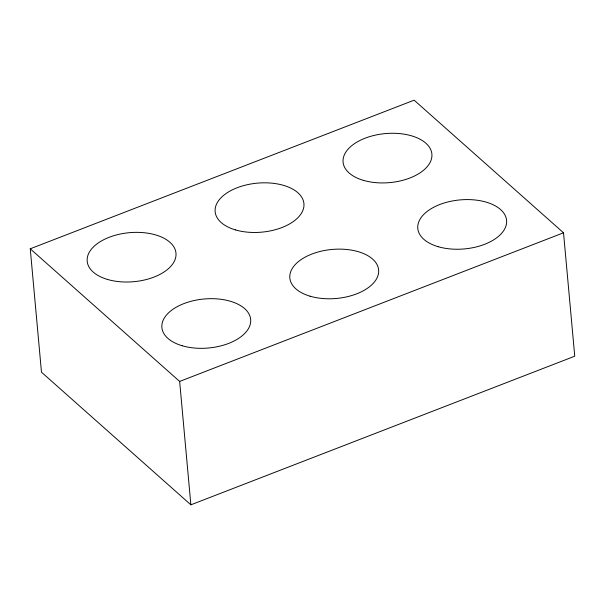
<?xml version="1.0" encoding="UTF-8"?>
<svg xmlns="http://www.w3.org/2000/svg" width="605" height="605" viewBox="0 0 605 605"><rect width="100%" height="100%" fill="white"/><g stroke="black" fill="none" stroke-linecap="round" stroke-linejoin="round"><path stroke-width="0.91" d="M30.25 248.799L414.123 100.173L563.52 232.804L574.75 356.201L190.877 504.827L41.48 372.196L30.25 248.799L179.647 381.43L190.877 504.827M179.647 381.43L563.52 232.804M182.135 345.742A44.573 24.601 -5.2 0 0 250.667 321.951A44.573 24.601 -5.2 0 0 186.03 302.818A44.573 24.601 -5.2 0 0 182.135 345.742M107.433 279.427A44.573 24.601 -5.2 0 0 175.972 255.635A44.573 24.601 -5.2 0 0 111.328 236.502A44.573 24.601 -5.2 0 0 107.433 279.427M235.39 229.885A44.573 24.601 -5.2 0 0 303.929 206.093A44.573 24.601 -5.2 0 0 239.285 186.96A44.573 24.601 -5.2 0 0 235.39 229.885M363.348 180.343A44.573 24.601 -5.2 0 0 431.887 156.544A44.573 24.601 -5.2 0 0 367.243 137.411A44.573 24.601 -5.2 0 0 363.348 180.343M438.05 246.659A44.573 24.601 -5.2 0 0 506.582 222.859A44.573 24.601 -5.2 0 0 441.945 203.726A44.573 24.601 -5.2 0 0 438.05 246.659M310.093 296.2A44.573 24.601 -5.2 0 0 378.624 272.401A44.573 24.601 -5.2 0 0 313.987 253.268A44.573 24.601 -5.2 0 0 310.093 296.2"/></g></svg>
